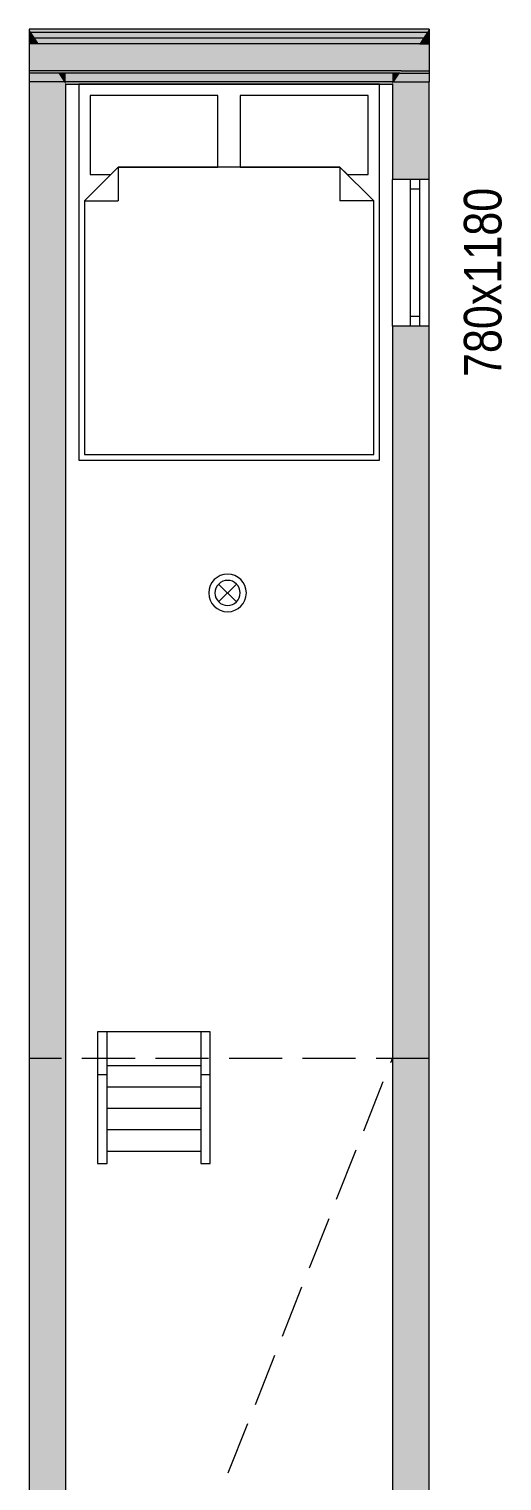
# Model space of a CAD drawing. Header units: millimetres. Extents: x -442635 to -376640, y 37807 to 67667.
# Drawn here: x -384107 to -381590, y 58664 to 66387 of the extents above; entities that cross this region are included whole.
import ezdxf

# ---------------------------------------------------------------- set-up
doc = ezdxf.new("R2010")
doc.units = ezdxf.units.MM
doc.header["$MEASUREMENT"] = 0
doc.linetypes.add('Hidden Line', pattern=[391.222223, 282.222223, -109])
for name, color, linetype, lineweight in [('0_Pen_No__1', 7, 'Continuous', 13), ('1.VÄLISSEINAD_Pen_No__1', 7, 'Continuous', 13), ('1.VÄLISSEINAD_Pen_No__19', 255, 'Continuous', 0), ('2.SISUSTUS_Pen_No__101', 252, 'Continuous', 13), ('2D Drafting - General_Pen_No__1', 7, 'Continuous', 13), ('ARCHICAD Windows_Pen_No__19', 255, 'Continuous', 0), ('Interior - Furniture _Pen_No__2', 8, 'Continuous', 15)]:
    doc.layers.add(name, color=color, linetype=linetype, lineweight=lineweight)
for name, color, linetype in [('1.VÄLISSEINAD', 7, 'Continuous'), ('2.SISUSTUS', 7, 'Continuous'), ('ARCHICAD Windows', 7, 'Continuous'), ('Interior - Furniture', 7, 'Continuous')]:
    doc.layers.add(name, color=color, linetype=linetype)
for name, color, linetype, lineweight, true_color in [('1.VÄLISSEINAD_Pen_No__107', 7, 'Continuous', 13, 0xaaaaaa), ('1.VÄLISSEINAD_Pen_No__61', 7, 'Continuous', 20, 0x6a6a6a), ('ARCHICAD Windows_Pen_No__23', 7, 'Continuous', 20, 0xff6600), ('ARCHICAD Windows_Pen_No__3', 7, 'Continuous', 18, 0xff6600), ('Interior - Furniture _Pen_No__81', 7, 'Continuous', 20, 0x6a6a6a)]:
    doc.layers.add(name, color=color, linetype=linetype, lineweight=lineweight, true_color=true_color)
doc.styles.add('GENERATED_STYLE_1', font='techl___.ttf')

# ---------------------------------------------------------------- blocks, each defined once
blk = doc.blocks.new('Ship Ladder 21')
at = {"layer": 'Interior - Furniture _Pen_No__81', "color": 251, "linetype": 'Continuous', "lineweight": 20, "true_color": 0x6a6a6a}
for p, q in [((471.4, 300), (0, 300)), ((0, 300), (0, 249.2)), ((0, 249.2), (471.4, 249.2)), ((66.7, 249.2), (66.7, -249.2)), ((180.6, 249.2), (180.6, -249.2)), ((294.5, 249.2), (294.5, -249.2)), ((408.3, 249.2), (408.3, -249.2)), ((471.4, 249.2), (471.4, 300)), ((700, 300), (471.4, 300)), ((471.4, 249.2), (700, 249.2)), ((522.2, 249.2), (522.2, -249.2)), ((700, 249.2), (700, 300)), ((700, -249.2), (700, 249.2)), ((0, -249.2), (0, -300)), ((471.4, -249.2), (0, -249.2)), ((0, -300), (471.4, -300)), ((471.4, -300), (471.4, -249.2)), ((700, -249.2), (471.4, -249.2)), ((471.4, -300), (700, -300)), ((700, -300), (700, -249.2))]:
    blk.add_line(p, q, dxfattribs=at)
blk = doc.blocks.new('Wall_41', base_point=(-384107.3, 66387.4))
at = {"layer": '1.VÄLISSEINAD_Pen_No__107', "linetype": 'Continuous', "lineweight": 13, "true_color": 0xaaaaaa}
for points in [[(-384107.3, 66369.4), (-384095.4, 66369.4), (-384107.3, 66387.4)], [(-384075.5, 66339.4), (-384095.4, 66369.4), (-384107.3, 66369.4), (-384107.3, 66339.4)], [(-384055.6, 66309.4), (-384075.5, 66339.4), (-384107.3, 66339.4), (-384107.3, 66309.4)], [(-383959.4, 66164.4), (-384055.6, 66309.4), (-384107.3, 66309.4), (-384107.3, 66164.4)], [(-383951.4, 66152.4), (-383959.4, 66164.4), (-384107.3, 66164.4), (-384107.3, 66152.4)], [(-383921.6, 66107.4), (-383951.4, 66152.4), (-384107.3, 66152.4), (-384107.3, 66107.4)]]:
    blk.add_hatch(color=253, dxfattribs=at).paths.add_polyline_path(points)
at = {"layer": '1.VÄLISSEINAD_Pen_No__61', "linetype": 'Continuous', "lineweight": 20, "true_color": 0x6a6a6a}
for points in [[(-384107.3, 66107.4), (-384107.3, 66093.4), (-383912.3, 66093.4), (-383921.6, 66107.4)], [(-383912.3, 56525.4), (-383912.3, 66093.4), (-384107.3, 66093.4), (-384107.3, 56525.4)]]:
    blk.add_hatch(color=251, dxfattribs=at).paths.add_polyline_path(points)
at = {"layer": '1.VÄLISSEINAD_Pen_No__1', "color": 7, "linetype": 'Continuous', "lineweight": 13}
for p, q in [((-384095.4, 66369.4), (-384107.3, 66369.4)), ((-384075.5, 66339.4), (-384107.3, 66339.4)), ((-384055.6, 66309.4), (-384107.3, 66309.4)), ((-383959.4, 66164.4), (-384107.3, 66164.4)), ((-383951.4, 66152.4), (-384107.3, 66152.4)), ((-383921.6, 66107.4), (-384107.3, 66107.4))]:
    blk.add_line(p, q, dxfattribs=at)
at = {"layer": '1.VÄLISSEINAD_Pen_No__1', "color": 7, "linetype": 'Continuous', "lineweight": 13, "flags": 128}
for points in [[(-384107.3, 66387.4), (-384107.3, 66369.4)], [(-384107.3, 66369.4), (-384107.3, 66339.4)], [(-384107.3, 66339.4), (-384107.3, 66309.4)], [(-384107.3, 66309.4), (-384107.3, 66164.4)], [(-384107.3, 66164.4), (-384107.3, 66152.4)], [(-384107.3, 66152.4), (-384107.3, 66107.4)]]:
    blk.add_lwpolyline(points, dxfattribs=at)
at = {"layer": '1.VÄLISSEINAD_Pen_No__19', "color": 255, "linetype": 'Continuous', "lineweight": 0, "flags": 128}
for points in [[(-384107.3, 66107.4), (-384107.3, 56511.4)], [(-383912.3, 56525.4), (-383912.3, 66093.4)]]:
    blk.add_lwpolyline(points, dxfattribs=at)
blk = doc.blocks.new('Window 21_3')
at = {"layer": 'ARCHICAD Windows_Pen_No__19', "color": 255, "linetype": 'Continuous', "lineweight": 0}
for p, q in [((-390, 50), (-390, 0)), ((-390, 0), (-390, -50)), ((-390, 0), (-390, -50)), ((390, 50), (390, 0)), ((390, 0), (390, -50)), ((390, 0), (390, -50)), ((-390, -50), (-390, -145)), ((390, -50), (390, -145))]:
    blk.add_line(p, q, dxfattribs=at)
at = {"layer": 'ARCHICAD Windows_Pen_No__23', "color": 30, "linetype": 'Continuous', "lineweight": 20, "true_color": 0xff6600}
for p, q in [((-390, 0), (-340, 0)), ((-340, 0), (-340, -50)), ((340, -50), (340, 0)), ((340, 0), (390, 0)), ((-340, -50), (-390, -50)), ((390, -50), (340, -50))]:
    blk.add_line(p, q, dxfattribs=at)
at = {"layer": 'ARCHICAD Windows_Pen_No__3', "color": 30, "linetype": 'Continuous', "lineweight": 18, "true_color": 0xff6600}
for p, q in [((-390, 50), (390, 50)), ((-340, 0), (340, 0)), ((340, -50), (-340, -50)), ((-390, -145), (390, -145))]:
    blk.add_line(p, q, dxfattribs=at)
blk = doc.blocks.new('Wall_42', base_point=(-381978.3, 56231.4))
at = {"layer": '1.VÄLISSEINAD_Pen_No__107', "linetype": 'Continuous', "lineweight": 13, "true_color": 0xaaaaaa}
for points in [[(-381990.2, 66369.4), (-382010.1, 66339.4), (-381978.3, 66339.4), (-381978.3, 66369.4)], [(-381990.2, 66369.4), (-381978.3, 66369.4), (-381978.3, 66387.4)], [(-382030, 66309.4), (-382126.2, 66164.4), (-381978.3, 66164.4), (-381978.3, 66309.4)], [(-382010.1, 66339.4), (-382030, 66309.4), (-381978.3, 66309.4), (-381978.3, 66339.4)], [(-382134.2, 66152.4), (-382164, 66107.4), (-381978.3, 66107.4), (-381978.3, 66152.4)], [(-382126.2, 66164.4), (-382134.2, 66152.4), (-381978.3, 66152.4), (-381978.3, 66164.4)]]:
    blk.add_hatch(color=253, dxfattribs=at).paths.add_polyline_path(points)
at = {"layer": '1.VÄLISSEINAD_Pen_No__61', "linetype": 'Continuous', "lineweight": 20, "true_color": 0x6a6a6a}
for points in [[(-382173.3, 66093.4), (-381978.3, 66093.4), (-381978.3, 66107.4), (-382164, 66107.4)], [(-382173.3, 66093.4), (-382173.3, 65587.4), (-381978.3, 65587.4), (-381978.3, 66093.4)], [(-382173.3, 56525.4), (-381978.3, 56525.4), (-381978.3, 64807.4), (-382173.3, 64807.4)]]:
    blk.add_hatch(color=251, dxfattribs=at).paths.add_polyline_path(points)
at = {"layer": '1.VÄLISSEINAD_Pen_No__1', "color": 7, "linetype": 'Continuous', "lineweight": 13}
for p, q in [((-381990.2, 66369.4), (-381978.3, 66369.4)), ((-382030, 66309.4), (-381978.3, 66309.4)), ((-382010.1, 66339.4), (-381978.3, 66339.4)), ((-382134.2, 66152.4), (-381978.3, 66152.4)), ((-382126.2, 66164.4), (-381978.3, 66164.4)), ((-382164, 66107.4), (-381978.3, 66107.4))]:
    blk.add_line(p, q, dxfattribs=at)
at = {"layer": '1.VÄLISSEINAD_Pen_No__1', "color": 7, "linetype": 'Continuous', "lineweight": 13, "flags": 128}
for points in [[(-381978.3, 66387.4), (-381978.3, 66369.4)], [(-381978.3, 66369.4), (-381978.3, 66339.4)], [(-381978.3, 66339.4), (-381978.3, 66309.4)], [(-381978.3, 66309.4), (-381978.3, 66164.4)], [(-381978.3, 66164.4), (-381978.3, 66152.4)], [(-381978.3, 66152.4), (-381978.3, 66107.4)]]:
    blk.add_lwpolyline(points, dxfattribs=at)
at = {"layer": '1.VÄLISSEINAD_Pen_No__19', "color": 255, "linetype": 'Continuous', "lineweight": 0}
for p, q in [((-382078.3, 65587.4), (-382173.3, 65587.4)), ((-382028.3, 65587.4), (-382078.3, 65587.4)), ((-381978.3, 65587.4), (-382028.3, 65587.4)), ((-382078.3, 64807.4), (-382173.3, 64807.4)), ((-382028.3, 64807.4), (-382078.3, 64807.4)), ((-381978.3, 64807.4), (-382028.3, 64807.4))]:
    blk.add_line(p, q, dxfattribs=at)
at = {"layer": '1.VÄLISSEINAD_Pen_No__19', "color": 255, "linetype": 'Continuous', "lineweight": 0, "flags": 128}
for points in [[(-382173.3, 66093.4), (-382173.3, 65587.4)], [(-381978.3, 65587.4), (-381978.3, 66107.4)], [(-382173.3, 64807.4), (-382173.3, 56525.4)], [(-381978.3, 56511.4), (-381978.3, 64807.4)]]:
    blk.add_lwpolyline(points, dxfattribs=at)
at = {"layer": 'ARCHICAD Windows', "color": 21, "linetype": 'Continuous', "lineweight": 18, "true_color": 0xff9955, "xscale": -1, "zscale": 1000, "rotation": 270}
blk.add_blockref('Window 21_3', (-382028.3, 65197.4), dxfattribs=at)
blk = doc.blocks.new('Wall_43', base_point=(-381978.3, 66387.4))
at = {"layer": '1.VÄLISSEINAD_Pen_No__107', "linetype": 'Continuous', "lineweight": 13, "true_color": 0xaaaaaa}
for points in [[(-381978.3, 66387.4), (-384107.3, 66387.4), (-384095.4, 66369.4), (-381990.2, 66369.4)], [(-381990.2, 66369.4), (-384095.4, 66369.4), (-384075.5, 66339.4), (-382010.1, 66339.4)], [(-382010.1, 66339.4), (-384075.5, 66339.4), (-384055.6, 66309.4), (-382030, 66309.4)], [(-382030, 66309.4), (-384055.6, 66309.4), (-383959.4, 66164.4), (-382126.2, 66164.4)], [(-382126.2, 66164.4), (-383959.4, 66164.4), (-383951.4, 66152.4), (-382134.2, 66152.4)], [(-383912.3, 66107.4), (-382173.3, 66107.4), (-382173.3, 66152.4), (-383912.3, 66152.4)], [(-383912.3, 66093.4), (-382173.3, 66093.4), (-382173.3, 66107.4), (-383912.3, 66107.4)]]:
    blk.add_hatch(color=253, dxfattribs=at).paths.add_polyline_path(points)
at = {"layer": '1.VÄLISSEINAD_Pen_No__61', "linetype": 'Continuous', "lineweight": 20, "true_color": 0x6a6a6a}
for points in [[(-383912.3, 66152.4), (-383951.4, 66152.4), (-383921.6, 66107.4), (-383912.3, 66107.4)], [(-382173.3, 66107.4), (-382164, 66107.4), (-382134.2, 66152.4), (-382173.3, 66152.4)], [(-383921.6, 66107.4), (-383912.3, 66093.4), (-383912.3, 66107.4)], [(-382173.3, 66093.4), (-382164, 66107.4), (-382173.3, 66107.4)]]:
    blk.add_hatch(color=251, dxfattribs=at).paths.add_polyline_path(points)
at = {"layer": '1.VÄLISSEINAD_Pen_No__1', "color": 7, "linetype": 'Continuous', "lineweight": 13}
for p, q in [((-381990.2, 66369.4), (-384095.4, 66369.4)), ((-382010.1, 66339.4), (-384075.5, 66339.4)), ((-382030, 66309.4), (-384055.6, 66309.4)), ((-382126.2, 66164.4), (-383959.4, 66164.4)), ((-383912.3, 66152.4), (-383951.4, 66152.4)), ((-382173.3, 66152.4), (-383912.3, 66152.4)), ((-382134.2, 66152.4), (-382173.3, 66152.4)), ((-383912.3, 66107.4), (-383921.6, 66107.4)), ((-382173.3, 66107.4), (-383912.3, 66107.4)), ((-382164, 66107.4), (-382173.3, 66107.4))]:
    blk.add_line(p, q, dxfattribs=at)
at = {"layer": '1.VÄLISSEINAD_Pen_No__1', "color": 7, "linetype": 'Continuous', "lineweight": 13, "flags": 128}
for points in [[(-381978.3, 66387.4), (-384107.3, 66387.4)], [(-383912.3, 66093.4), (-382173.3, 66093.4)]]:
    blk.add_lwpolyline(points, dxfattribs=at)
blk = doc.blocks.new('Bed Double 21')
at = {"layer": '2.SISUSTUS_Pen_No__101', "color": 252, "linetype": 'Continuous', "lineweight": 13}
for p, q in [((1600, 2000), (0, 2000)), ((0, 2000), (0, 0)), ((740, 1940), (60, 1940)), ((60, 1940), (60, 1520)), ((740, 1560), (740, 1940)), ((1540, 1940), (860, 1940)), ((860, 1940), (860, 1560)), ((1540, 1520), (1540, 1940)), ((1600, 0), (1600, 2000)), ((210, 1560), (30, 1380)), ((170, 1520), (210, 1560)), ((210, 1560), (740, 1560)), ((800, 1560), (210, 1560)), ((210, 1560), (210, 1380)), ((1390, 1560), (800, 1560)), ((860, 1560), (1390, 1560)), ((1390, 1560), (1430, 1520)), ((1570, 1380), (1390, 1560)), ((1390, 1560), (1390, 1380)), ((60, 1520), (170, 1520)), ((1430, 1520), (1540, 1520)), ((30, 1380), (30, 30)), ((30, 1380), (210, 1380)), ((1570, 1380), (1390, 1380)), ((1570, 30), (1570, 1380)), ((0, 0), (1600, 0)), ((30, 30), (800, 30)), ((800, 30), (1570, 30))]:
    blk.add_line(p, q, dxfattribs=at)
blk = doc.blocks.new('Push Button with Indicator Lamp 21')
at = {"layer": 'Interior - Furniture _Pen_No__2', "color": 8, "linetype": 'Continuous', "lineweight": 15}
for p, q in [((-47.4, -47.4), (47.4, 47.4)), ((47.4, -47.4), (-47.4, 47.4))]:
    blk.add_line(p, q, dxfattribs=at)
for radius in [100, 67]:
    blk.add_circle((0, 0), radius, dxfattribs=at)

msp = doc.modelspace()

# ---------------------------------------------------------------- linework, layer by layer
at = {"layer": '2D Drafting - General_Pen_No__1', "color": 7, "linetype": 'Hidden Line', "lineweight": 13}
for p, q in [((-381978.3, 60911.4), (-384107.3, 60911.4)), ((-383912.3, 56525.4), (-382173.3, 60911.4))]:
    msp.add_line(p, q, dxfattribs=at)

# ---------------------------------------------------------------- block references
at = {"layer": '1.VÄLISSEINAD', "color": 255, "lineweight": 0}
for name, p in [('Wall_41', (-384107.3, 66387.4)), ('Wall_42', (-381978.3, 56231.4))]:
    msp.add_blockref(name, p, dxfattribs=at)
at = {"layer": '1.VÄLISSEINAD', "color": 7, "lineweight": 35}
msp.add_blockref('Wall_43', (-381978.3, 66387.4), dxfattribs=at)
at = {"layer": '2.SISUSTUS', "color": 104, "linetype": 'Continuous', "lineweight": 20, "true_color": 0x029e21, "zscale": 1000}
msp.add_blockref('Bed Double 21', (-383842.8, 64093.4), dxfattribs=at)
at = {"layer": 'Interior - Furniture', "color": 104, "linetype": 'Continuous', "lineweight": 20, "true_color": 0x029e21, "xscale": -1, "zscale": 1000, "rotation": 90}
msp.add_blockref('Push Button with Indicator Lamp 21', (-383050.7, 63387.8), dxfattribs=at)
at = {"layer": 'Interior - Furniture', "color": 104, "linetype": 'Continuous', "lineweight": 20, "true_color": 0x029e21, "zscale": 1000, "rotation": 90}
msp.add_blockref('Ship Ladder 21', (-383442.8, 60352.4), dxfattribs=at)

# ---------------------------------------------------------------- texts
at = {"layer": '0_Pen_No__1', "color": 7, "linetype": 'Continuous', "lineweight": 13, "insert": (-381590.4, 64536.4), "char_height": 200, "attachment_point": 7, "rotation": 90, "style": 'GENERATED_STYLE_1'}
msp.add_mtext('\\A1;{\\pql;\\fTechnicLite|b0|i0|c2|p2;780x1180}', dxfattribs=at)

doc.saveas('drawing.dxf')
